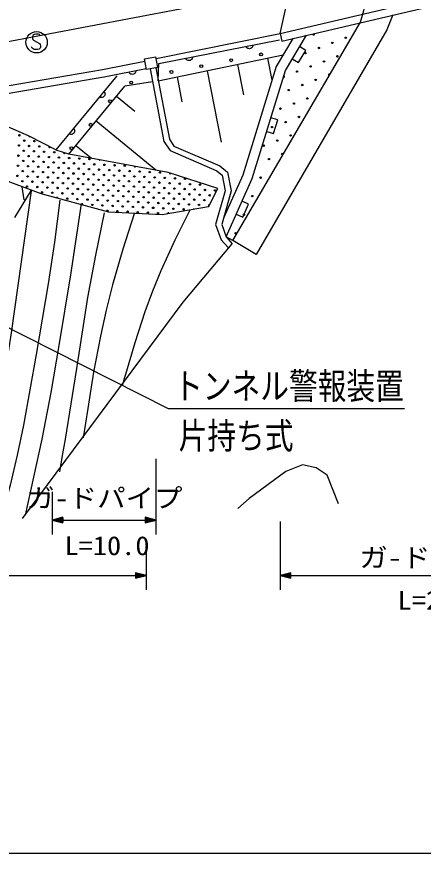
# Model space of a CAD drawing. Units: millimetres, scale not verified. Extents: x 40000 to 680000, y 20000 to 380000.
# Drawn here: x 414227 to 442542, y 205000 to 263240 of the extents above; entities that cross this region are included whole.
import ezdxf
from ezdxf.enums import TextEntityAlignment as Align

# ---------------------------------------------------------------- set-up
doc = ezdxf.new("R2010")
doc.units = ezdxf.units.MM
doc.header["$LTSCALE"] = 1000
doc.linetypes.add('CHAIN', pattern=[18.5, 12, -1.5, 3.5, -1.5])
for name, color, linetype, lineweight in [('M-BGD', 7, 'Continuous', 25), ('M-BMK', 2, 'CHAIN', 13), ('M-TTL-BAND', 7, 'Continuous', 25)]:
    doc.layers.add(name, color=color, linetype=linetype, lineweight=lineweight)
doc.styles.add('ＭＳ ゴシック', font='')
doc.styles.get('ＭＳ ゴシック').set_extended_font_data('MS Gothic')

# ---------------------------------------------------------------- blocks, each defined once
blk = doc.blocks.new('BUHIN52')
at = {"color": 7, "linetype": 'Continuous', "lineweight": 25}
for points in [[(0, 0), (-34, 772), (-394, 665)], [(-44, 147), (-326, 637), (-75, 711)], [(-65, 219), (-291, 618), (-94, 676)], [(-87, 293), (-256, 599), (-113, 641)], [(-109, 365), (-221, 580), (-131, 606)]]:
    blk.add_lwpolyline(points, close=True, dxfattribs=at)
for points in [[(-22, 74), (-361, 655), (-56, 746), (-22, 75)], [(-168, 566), (-130, 439), (-186, 561), (-150, 571), (-130, 439)]]:
    blk.add_lwpolyline(points, dxfattribs=at)
blk = doc.blocks.new('BUHIN53')
at = {"color": 7, "linetype": 'Continuous', "lineweight": 25}
for points in [[(0, 0), (34, -772), (394, -665)], [(44, -147), (326, -637), (75, -711)], [(65, -219), (291, -618), (94, -676)], [(87, -293), (256, -599), (113, -641)], [(109, -365), (221, -580), (131, -606)]]:
    blk.add_lwpolyline(points, close=True, dxfattribs=at)
for points in [[(22, -74), (361, -655), (56, -746), (22, -75)], [(168, -566), (130, -439), (186, -561), (150, -571), (130, -439)]]:
    blk.add_lwpolyline(points, dxfattribs=at)
blk = doc.blocks.new('BUHIN56')
at = {"color": 7, "linetype": 'Continuous', "lineweight": 25}
blk.add_lwpolyline([(530, -85), (561, -33), (570, 29), (562, 109), (529, 220), (476, 306), (399, 369), (306, 392), (222, 371), (169, 352), (106, 301), (81, 239), (-29, -220), (-80, -282), (-162, -338), (-250, -356), (-326, -351), (-406, -320), (-471, -218), (-520, -53), (-531, 22), (-519, 100), (-482, 174), (-414, 248)], dxfattribs=at)
blk.add_circle((0, 0), 746, dxfattribs=at)
blk = doc.blocks.new('BUHIN36')
at = {"color": 7, "linetype": 'Continuous', "lineweight": 25}
blk.add_lwpolyline([(230, -97), (189, -143), (143, -176), (78, -208), (15, -214), (-46, -207), (-117, -177), (-164, -138), (-203, -89), (-227, -20), (-235, 37), (-230, 97)], dxfattribs=at)
blk = doc.blocks.new('BUHIN38')
at = {"color": 7, "linetype": 'Continuous', "lineweight": 25}
blk.add_lwpolyline([(116, -221), (56, -230), (-1, -226), (-72, -210), (-124, -175), (-167, -131), (-203, -63), (-215, -3), (-214, 60), (-188, 129), (-158, 178), (-116, 221)], dxfattribs=at)

msp = doc.modelspace()

# ---------------------------------------------------------------- linework, layer by layer
at = {"layer": 'M-BGD'}
for p, q in [((438160, 262853), (442291, 277574)), ((432575, 262075), (435505, 275552)), ((432575, 262075), (451827, 266597)), ((432701, 261539), (451952, 266061)), ((412778, 261348), (428784, 264405)), ((440427, 263377), (439996, 262320)), ((429276, 247665), (438160, 262853)), ((439996, 262320), (430908, 246687)), ((423930, 260325), (432575, 262075)), ((424117, 259983), (432540, 261639)), ((433449, 261715), (432293, 259782)), ((432575, 262075), (432701, 261539)), ((432938, 259495), (434410, 261959)), ((423119, 260304), (423891, 260445)), ((423891, 260445), (424028, 259697)), ((424084, 258771), (432775, 260587)), ((431697, 260362), (432000, 258824)), ((420211, 259563), (423150, 260139)), ((423256, 259556), (423119, 260304)), ((424084, 258771), (424117, 259983)), ((429597, 259923), (430013, 257803)), ((432293, 259782), (429972, 252216)), ((408359, 257548), (420211, 259563)), ((420311, 259053), (423250, 259629)), ((424028, 259697), (423256, 259556)), ((423515, 259618), (424484, 254556)), ((423908, 259693), (424861, 254709)), ((427496, 259484), (428474, 254511)), ((430629, 251968), (432938, 259495)), ((408446, 257035), (420298, 259050)), ((416975, 253979), (421217, 259129)), ((423687, 258717), (421754, 258413)), ((425395, 259045), (425736, 257312)), ((417857, 253682), (421754, 258413)), ((421181, 257717), (422447, 256675)), ((410456, 256948), (415029, 254979)), ((383785, 256692), (424772, 235956)), ((419767, 256001), (423927, 252574)), ((415029, 254979), (416975, 253979)), ((424484, 254556), (424903, 253916)), ((424861, 254709), (425172, 254235)), ((417857, 253682), (416972, 253946)), ((418353, 254284), (419440, 253389)), ((425172, 254235), (428362, 252860)), ((424780, 252401), (417857, 253682)), ((424903, 253916), (428154, 252514)), ((415921, 250912), (410876, 252784)), ((428362, 252860), (428906, 252424)), ((428224, 251284), (424780, 252401)), ((428154, 252514), (428540, 252204)), ((428540, 252204), (428745, 251127)), ((429972, 252216), (428626, 249225)), ((428906, 252424), (429156, 251109)), ((428806, 247919), (430629, 251968)), ((414087, 249260), (415251, 251161)), ((414740, 250491), (414615, 251396)), ((427591, 249996), (428224, 251284)), ((428745, 251127), (428082, 248768)), ((429156, 251109), (428501, 248782)), ((420633, 249626), (415921, 250912)), ((427591, 249996), (424365, 249447)), ((424365, 249447), (420633, 249626)), ((428082, 248768), (428455, 247710)), ((428501, 248782), (428806, 247919)), ((428455, 247710), (428946, 247168)), ((429276, 247665), (428806, 247919)), ((428806, 247919), (429243, 247436)), ((430908, 246687), (429276, 247665)), ((425814, 243376), (429243, 247436)), ((414640, 228318), (425814, 243376)), ((424772, 235956), (441238, 235956)), ((423930, 227201), (423930, 232450)), ((434130, 232041), (432961, 231578)), ((435093, 231831), (434130, 232041)), ((435857, 231334), (435093, 231831)), ((432961, 231578), (430415, 229689)), ((436636, 229319), (435857, 231334)), ((416698, 230166), (416698, 227201)), ((430415, 229689), (429626, 229000)), ((416698, 228201), (423930, 228201)), ((432575, 228100), (432575, 223342)), ((423256, 223342), (423256, 226182)), ((367689, 224342), (423256, 224342)), ((432575, 224342), (456096, 224342))]:
    msp.add_line(p, q, dxfattribs=at)
for points in [[(433418, 260298), (433847, 260042), (434360, 260900), (433931, 261157)], [(422523, 259486), (422514, 259426), (422494, 259372), (422458, 259309), (422410, 259269), (422356, 259241), (422280, 259226), (422219, 259232), (422159, 259251), (422101, 259295), (422062, 259337), (422032, 259390)], [(431637, 255254), (432115, 255107), (432408, 256063), (431930, 256210)], [(415228, 251124), (414544, 246187), (413851, 241238), (413426, 238534), (412940, 235830), (412154, 231993), (411308, 228166)], [(417240, 250470), (416859, 247547), (416418, 244633), (415588, 239715), (414701, 234793), (414268, 232709), (413773, 230630), (413454, 229435), (413116, 228249)], [(418726, 250202), (417963, 245275), (417165, 240342), (416597, 237083), (415969, 233825), (415406, 231189), (414815, 228548)], [(429512, 249488), (429968, 249283), (430378, 250194), (429922, 250400)], [(420306, 249594), (419705, 246649), (419161, 243682), (418387, 238757), (417596, 233824), (417398, 232692), (417195, 231551)], [(422405, 249508), (421621, 247048), (420896, 244575), (420447, 242804), (420055, 241009), (419584, 238494), (419172, 235965), (419015, 234945), (418859, 233914)], [(426273, 249775), (425238, 247673), (424260, 245549), (423674, 244129), (423144, 242687), (422442, 240531), (421792, 238343), (421689, 237987), (421583, 237621)]]:
    msp.add_lwpolyline(points, dxfattribs=at)
for centre, radius in [((434918, 262000), 49.8), ((437143, 261774), 49.8), ((435273, 261065), 49.8), ((436208, 261420), 49.8), ((431242, 260619), 99.5), ((434338, 260711), 49.8), ((436562, 260485), 49.8), ((427079, 259801), 99.5), ((429161, 260210), 99.5), ((434692, 259776), 49.8), ((435627, 260130), 49.8), ((424998, 259392), 99.5), ((433757, 259421), 49.8), ((422193, 258657), 99.5), ((435047, 258841), 49.8), ((433176, 258132), 49.8), ((434111, 258486), 49.8), ((420728, 257356), 99.5), ((434466, 257551), 49.8), ((432596, 256842), 49.8), ((433531, 257196), 49.8), ((433885, 256261), 49.8), ((419379, 255719), 99.5), ((432950, 255907), 49.8), ((432015, 255552), 49.8), ((414415, 254983), 49.8), ((414751, 254613), 49.8), ((415457, 254579), 49.8), ((432370, 254617), 49.8), ((433305, 254972), 49.8), ((414381, 254276), 49.8), ((414717, 253906), 49.8), ((415087, 254243), 49.8), ((415794, 254209), 49.8), ((418031, 254081), 99.5), ((431435, 254263), 49.8), ((414347, 253570), 49.8), ((415053, 253536), 49.8), ((415423, 253873), 49.8), ((415760, 253502), 49.8), ((416130, 253839), 49.8), ((416466, 253469), 49.8), ((416836, 253805), 49.8), ((417172, 253435), 49.8), ((417879, 253401), 49.8), ((418585, 253367), 49.8), ((419291, 253333), 49.8), ((431789, 253328), 49.8), ((432724, 253682), 49.8), ((414313, 252864), 49.8), ((414683, 253200), 49.8), ((415020, 252830), 49.8), ((415390, 253166), 49.8), ((415726, 252796), 49.8), ((416096, 253132), 49.8), ((416432, 252762), 49.8), ((416802, 253099), 49.8), ((417138, 252728), 49.8), ((417508, 253065), 49.8), ((418215, 253031), 49.8), ((418921, 252997), 49.8), ((419627, 252963), 49.8), ((420334, 252929), 49.8), ((421040, 252895), 49.8), ((421746, 252862), 49.8), ((414279, 252158), 49.8), ((414649, 252494), 49.8), ((415356, 252460), 49.8), ((416062, 252426), 49.8), ((416768, 252392), 49.8), ((417475, 252358), 49.8), ((417845, 252695), 49.8), ((418181, 252325), 49.8), ((418551, 252661), 49.8), ((418887, 252291), 49.8), ((419257, 252627), 49.8), ((419594, 252257), 49.8), ((419964, 252593), 49.8), ((420300, 252223), 49.8), ((420670, 252559), 49.8), ((421006, 252189), 49.8), ((421376, 252525), 49.8), ((421712, 252155), 49.8), ((422082, 252491), 49.8), ((422789, 252458), 49.8), ((423495, 252424), 49.8), ((424201, 252390), 49.8), ((414616, 251787), 49.8), ((414986, 252124), 49.8), ((415322, 251754), 49.8), ((415692, 252090), 49.8), ((416028, 251720), 49.8), ((416398, 252056), 49.8), ((416734, 251686), 49.8), ((417105, 252022), 49.8), ((417441, 251652), 49.8), ((417811, 251988), 49.8), ((418147, 251618), 49.8), ((418517, 251954), 49.8), ((418853, 251584), 49.8), ((419223, 251921), 49.8), ((419560, 251551), 49.8), ((419930, 251887), 49.8), ((420636, 251853), 49.8), ((421342, 251819), 49.8), ((422049, 251785), 49.8), ((422419, 252121), 49.8), ((422755, 251751), 49.8), ((423125, 252088), 49.8), ((423461, 251717), 49.8), ((423831, 252054), 49.8), ((424168, 251684), 49.8), ((424538, 252020), 49.8), ((424874, 251650), 49.8), ((425244, 251986), 49.8), ((425580, 251616), 49.8), ((425950, 251952), 49.8), ((426286, 251582), 49.8), ((426993, 251548), 49.8), ((431209, 252038), 49.8), ((414952, 251417), 49.8), ((415658, 251384), 49.8), ((415994, 251013), 49.8), ((416364, 251350), 49.8), ((416701, 250980), 49.8), ((417071, 251316), 49.8), ((417777, 251282), 49.8), ((418483, 251248), 49.8), ((419190, 251214), 49.8), ((419896, 251180), 49.8), ((420266, 251517), 49.8), ((420602, 251147), 49.8), ((420972, 251483), 49.8), ((421308, 251113), 49.8), ((421679, 251449), 49.8), ((422015, 251079), 49.8), ((422385, 251415), 49.8), ((422721, 251045), 49.8), ((423091, 251381), 49.8), ((423427, 251011), 49.8), ((423797, 251347), 49.8), ((424134, 250977), 49.8), ((424504, 251314), 49.8), ((425210, 251280), 49.8), ((425916, 251246), 49.8), ((426623, 251212), 49.8), ((427329, 251178), 49.8), ((428035, 251144), 49.8), ((417407, 250946), 49.8), ((417743, 250576), 49.8), ((418113, 250912), 49.8), ((418449, 250542), 49.8), ((418820, 250878), 49.8), ((419156, 250508), 49.8), ((419526, 250844), 49.8), ((419862, 250474), 49.8), ((420232, 250810), 49.8), ((420568, 250440), 49.8), ((420938, 250777), 49.8), ((421275, 250406), 49.8), ((421645, 250743), 49.8), ((422351, 250709), 49.8), ((423057, 250675), 49.8), ((423764, 250641), 49.8), ((424470, 250607), 49.8), ((424840, 250943), 49.8), ((425176, 250573), 49.8), ((425546, 250910), 49.8), ((425882, 250540), 49.8), ((426253, 250876), 49.8), ((426589, 250506), 49.8), ((426959, 250842), 49.8), ((427295, 250472), 49.8), ((427665, 250808), 49.8), ((430628, 250749), 49.8), ((419492, 250138), 49.8), ((420198, 250104), 49.8), ((420905, 250070), 49.8), ((421611, 250036), 49.8), ((421981, 250373), 49.8), ((422317, 250003), 49.8), ((422687, 250339), 49.8), ((423023, 249969), 49.8), ((423394, 250305), 49.8), ((423730, 249935), 49.8), ((424100, 250271), 49.8), ((424436, 249901), 49.8), ((424806, 250237), 49.8), ((425142, 249867), 49.8), ((425512, 250203), 49.8), ((425849, 249833), 49.8), ((426219, 250169), 49.8), ((426925, 250136), 49.8), ((420534, 249734), 49.8), ((421241, 249700), 49.8), ((421947, 249666), 49.8), ((422653, 249632), 49.8), ((423360, 249599), 49.8), ((424066, 249565), 49.8), ((430047, 249459), 49.8), ((429467, 248170), 49.8)]:
    msp.add_circle(centre, radius, dxfattribs=at)
for centre, start, end in [((433402, 260356), 298.40423, 359.87089), ((435982, 259195), 17.68386, 281.66909), ((432822, 259067), 235.50052, 90.39012), ((415121, 254949), 172.07939, 311.97259), ((416500, 254175), 128.59927, 355.4527), ((417542, 253771), 157.59422, 349.16178), ((419997, 253299), 184.47159, 334.56715), ((422453, 252828), 164.5238, 354.51494), ((424908, 252356), 157.52853, 346.52351), ((417037, 250610), 342.29456, 167.16557), ((418786, 250172), 290.48766, 218.97248), ((426555, 249799), 33.23704, 166.08649), ((427631, 250102), 51.56972, 256.13568), ((424772, 249531), 352.62031, 206.70322)]:
    msp.add_arc(centre, 49.8, start, end, dxfattribs=at)
at = {"layer": 'M-BMK'}
msp.add_arc((319219, 807714), 549969, 275.51996, 285.37799, dxfattribs=at)
at = {"layer": 'M-TTL-BAND'}
msp.add_line((40000, 205000), (579000, 205000), dxfattribs=at)

# ---------------------------------------------------------------- block references
at = {"layer": 'M-BGD', "rotation": 73.43674}
for name, p in [('BUHIN56', (415610, 261464)), ('BUHIN38', (430434, 261225)), ('BUHIN38', (426223, 260397)), ('BUHIN36', (420156, 257841)), ('BUHIN36', (418035, 255267)), ('BUHIN53', (416698, 228201)), ('BUHIN52', (423930, 228201)), ('BUHIN52', (423256, 224342)), ('BUHIN53', (432575, 224342))]:
    msp.add_blockref(name, p, dxfattribs=at)

# ---------------------------------------------------------------- texts
at = {"layer": 'M-BGD', "style": 'ＭＳ ゴシック'}
for s, height, width, p in [('トンネル警報装置', 1833, 0.8, (425188, 236060)), ('片持ち式', 1833, 0.8, (425503, 232604)), ('ガ-ドパイプ', 1320, 1.1, (414882, 228674)), ('L=10.0', 1320, 1.1, (417550, 225358)), ('ガ-ドパイプ', 1320, 1.1, (438088, 224529)), ('L=24.0', 1320, 1.1, (440757, 221554))]:
    msp.add_text(s, height=height, dxfattribs=dict(at, width=width)).set_placement(p, align=Align.BOTTOM_LEFT)

doc.saveas('drawing.dxf')
